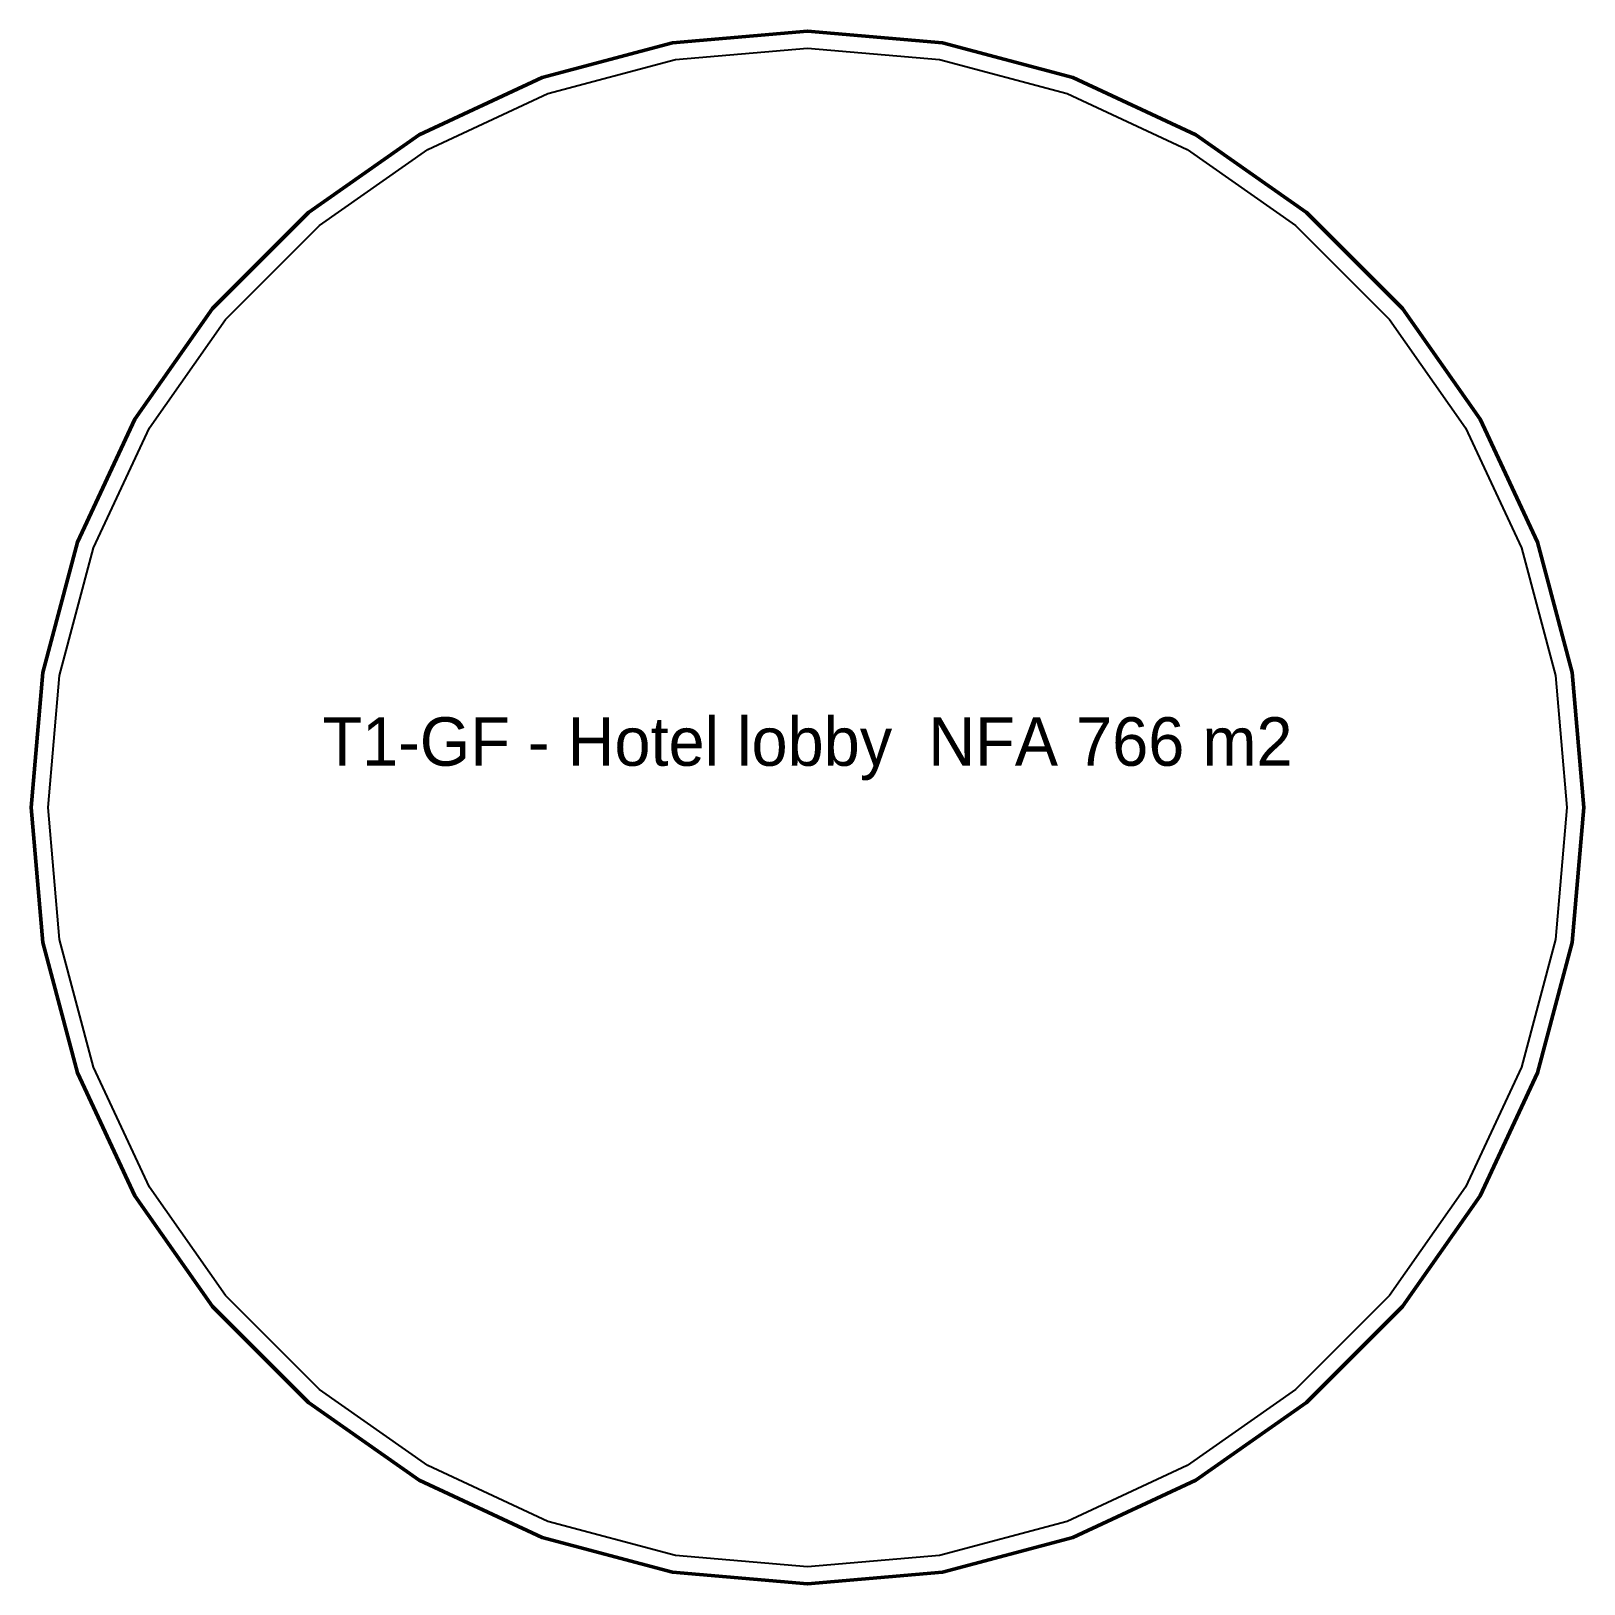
# Model space of a CAD drawing. Header units: metres. Extents: x 8 to 40, y -14 to 18.
import ezdxf
from ezdxf.enums import TextEntityAlignment as Align

# ---------------------------------------------------------------- set-up
doc = ezdxf.new("R2010")
doc.units = ezdxf.units.M
doc.layers.add('TEXT', color=250, linetype='Continuous')
doc.layers.add('WALL', color=7, linetype='Continuous')

msp = doc.modelspace()

# ---------------------------------------------------------------- linework, layer by layer
at = {"layer": 'WALL', "lineweight": 50}
msp.add_lwpolyline([(40, 2), (39.76, 4.78), (39.04, 7.47), (37.86, 10), (36.26, 12.28), (34.28, 14.26), (32, 15.86), (29.47, 17.04), (26.78, 17.76), (24, 18), (21.22, 17.76), (18.53, 17.04), (16, 15.86), (13.72, 14.26), (11.74, 12.28), (10.14, 10), (8.96, 7.47), (8.24, 4.78), (8, 2), (8.24, -0.78), (8.96, -3.47), (10.14, -6), (11.74, -8.28), (13.72, -10.26), (16, -11.86), (18.53, -13.04), (21.22, -13.76), (24, -14), (26.78, -13.76), (29.47, -13.04), (32, -11.86), (34.28, -10.26), (36.26, -8.28), (37.86, -6), (39.04, -3.47), (39.76, -0.78)], close=True, dxfattribs=at)
at = {"layer": 'WALL'}
msp.add_lwpolyline([(39.649, 2), (39.414, -0.719), (38.71, -3.35), (37.556, -5.824), (35.991, -8.054), (34.054, -9.991), (31.824, -11.556), (29.35, -12.71), (26.719, -13.414), (24, -13.649), (21.281, -13.414), (18.65, -12.71), (16.176, -11.556), (13.946, -9.991), (12.009, -8.054), (10.444, -5.824), (9.29, -3.35), (8.586, -0.719), (8.351, 2), (8.586, 4.719), (9.29, 7.35), (10.444, 9.824), (12.009, 12.054), (13.946, 13.991), (16.176, 15.556), (18.65, 16.71), (21.281, 17.414), (24, 17.649), (26.719, 17.414), (29.35, 16.71), (31.824, 15.556), (34.054, 13.991), (35.991, 12.054), (37.556, 9.824), (38.71, 7.35), (39.414, 4.719), (39.649, 2)], close=True, dxfattribs=at)

# ---------------------------------------------------------------- texts
at = {"layer": 'TEXT'}
msp.add_text('T1-GF - Hotel lobby  NFA 766 m2', height=1, dxfattribs=at).set_placement((24, 3.36), align=Align.MIDDLE_CENTER)

doc.saveas('drawing.dxf')
